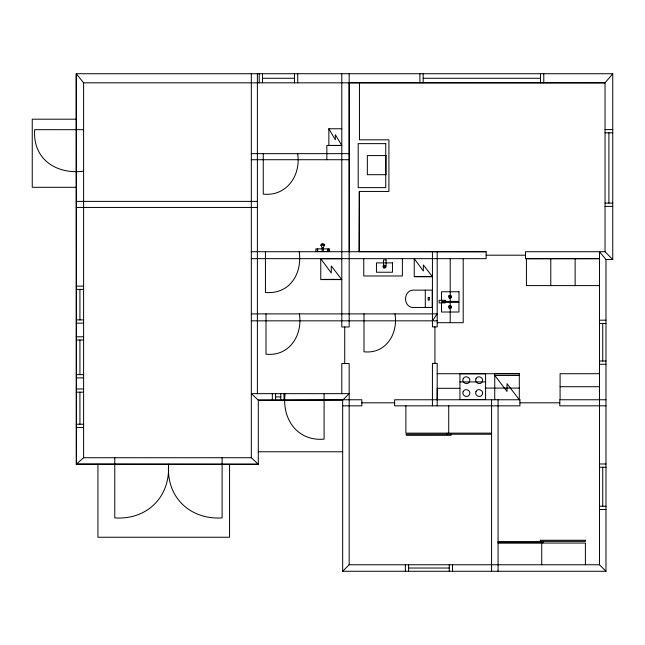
<?xml version="1.0" encoding="UTF-8"?>
<svg xmlns="http://www.w3.org/2000/svg" width="645" height="645" viewBox="0 0 645 645"><rect width="100%" height="100%" fill="white"/><g stroke="black" fill="none" stroke-linecap="round" stroke-linejoin="round"><path stroke-width="0.97" d="M342.664 399.763L258.306 400.158L342.664 400.158L349.163 393.66L251.316 393.66L258.306 400.158L258.306 464.239L76.473 464.037L76.247 73.724L612.75 73.724L612.75 259.524L605.978 259.524L599.479 251.727L599.479 564.77L605.978 571.268L342.664 571.268L342.664 399.763L361.837 399.763L361.837 405.834L342.664 405.834M251.316 258.661L486.145 258.661L486.145 251.727L359.192 251.639L359.467 191.444M437.197 399.731L437.246 388.306L459.966 388.306M168.442 464.239C170.619 496.706 147.245 520.08 114.77 517.903L114.77 457.732M432.432 320.831L437.197 313.889L251.316 313.889M612.75 73.724L605.05 82.826L605.05 251.727L612.75 259.524M342.664 571.268L349.163 564.77L599.479 564.77M76.247 464.239L83.608 457.732L251.316 457.732L258.306 464.239L76.247 464.239L76.247 73.724L83.608 82.826L83.608 457.732M425.289 290.121L415.332 290.161C402.359 288.371 402.278 309.35 415.332 307.447L432.239 307.447L432.239 290.121L425.289 290.121L425.289 307.447M262.45 78.271L294.483 78.271M423.152 78.271L540.526 78.271M83.608 82.826L605.05 82.826L349.163 82.778L349.276 251.639M76.191 119.196L32.25 119.196L32.25 187.3L76.247 187.3M328.853 128.766L335.327 139.796L335.327 134.708L341.802 145.439L328.853 145.439L328.853 128.766L341.802 128.766M83.608 129.677L34.685 129.669C32.54 159.178 56.317 174.618 83.608 171.231M605.05 129.589L612.75 129.589M605.05 132.83L612.75 132.83M341.794 145.448L326.854 145.448L326.854 159.718M251.316 153.655L349.163 153.655M251.316 159.718L349.163 159.718M76.247 201.385L257.387 201.385M605.05 203.119L612.75 203.119M605.05 206.368L612.75 206.368M76.247 207.448L257.387 207.448M322.145 248.051L323.322 248.051M322.145 248.873L315.865 248.873L315.865 251.518L329.563 251.518L329.563 248.873L323.322 248.873M251.316 251.727L486.145 251.727M605.05 251.727L525.49 251.727L525.49 258.661L599.479 258.661L526.433 258.726L526.433 285.598L599.479 285.598M486.145 255.202L525.49 255.202M320.758 258.734L331.28 272.988L331.28 265.966L341.802 279.591L320.758 279.591L320.758 258.734L341.802 258.734M415.057 276.552L431.61 276.552M321.71 279.382L340.85 279.382M76.247 286.146L83.608 286.146M76.247 289.395L83.608 289.395M76.247 319.896L83.608 319.896M599.479 320.194L605.978 320.194M251.316 320.831L437.197 320.831M437.197 322.694L463.207 322.694L463.207 258.669M76.247 323.145L83.608 323.145M599.479 323.443L605.986 323.443M76.247 336.771L83.608 336.771M76.247 340.02L83.608 340.02M599.479 361.015L605.986 361.015M599.479 364.264L605.978 364.264M437.197 373.721L519.298 373.721L519.298 399.763L507.018 383.678L507.018 391.483L494.747 375.358M599.479 373.721L560.094 373.721L560.094 399.731M519.298 373.753L494.747 373.753L494.747 399.763M76.247 374.632L83.608 374.632M494.747 375.487L519.298 375.487M76.247 377.881L83.608 377.881M459.966 381.921L485.701 381.921M560.11 386.718L599.479 386.718M485.701 388.088L519.298 388.088M76.247 388.935L83.608 388.935M76.247 392.184L83.608 392.184M275.584 396.909L280.777 396.909M605.978 399.763L559.787 399.763L559.787 405.834L605.978 405.834M361.837 402.811L394.635 402.811M519.918 402.811L559.787 402.811M76.247 424.225L83.608 424.225M76.247 427.474L83.608 427.474M491.579 433.142L405.874 433.142L405.874 405.826M491.579 434.23L406.245 434.246L406.245 435.327L451.073 435.327L451.073 434.246M258.306 451.766L342.664 451.766M599.479 463.981L605.978 463.981M599.479 467.23L605.986 467.23M599.479 506.252L605.986 506.252M599.479 509.502L605.978 509.502M498.069 541.55L543.243 541.55L543.243 542.63L498.069 542.63M498.069 543.05L585.394 543.05L585.394 564.738M408.608 568.027L449.251 568.027M168.442 467.383C167.49 498.803 191.283 519.854 222.106 517.903L222.106 457.732M608.904 132.83L608.904 203.119M605.978 259.524L605.978 571.268M602.728 323.443L602.728 361.015M602.728 467.23L602.728 506.252M575.13 258.726L575.13 285.598M550.782 258.726L550.782 285.598M543.775 73.724L543.775 82.826M541.736 543.05L541.727 564.738M540.526 73.724L540.526 82.826M498.069 399.763L498.069 571.268M491.579 399.763L491.579 571.268M452.508 564.77L452.508 571.268M450.21 258.718L450.21 322.694M449.251 564.77L449.251 571.276M448.726 405.826L448.726 433.142M446.735 433.142L446.735 434.23M437.197 251.727L437.197 326.886L432.432 326.886L432.432 251.727M437.197 405.834L437.197 363.369L432.432 363.369L432.432 405.834M434.932 326.886L434.932 363.369M423.152 73.724L423.152 82.826M419.895 73.724L419.895 82.826M408.608 564.77L408.608 571.276M405.358 564.77L405.358 571.268M402.383 258.669L402.383 275.979L363.756 275.979L363.756 258.669M394.974 313.889C398.296 333.723 385.984 354.169 363.998 351.799L363.998 313.889M359.467 82.778L359.467 139.82L388.919 139.82L388.919 191.444L359.192 191.444L359.192 251.639M349.163 73.724L349.163 326.983L341.794 326.983L341.794 73.724M349.163 564.77L349.163 363.554L341.794 363.554L341.794 393.66M344.72 326.983L344.72 363.554M328.176 248.873L328.176 251.518M324.088 393.66L324.088 439.14C297.127 441.503 281.672 418.669 285.106 393.66M323.322 251.518L323.322 247.785L324.508 245.019L324.338 244.334L322.871 243.713L321.823 243.802L320.96 245.019L322.145 247.785L322.145 251.518M317.34 248.873L317.292 251.518M299.369 313.889C302.876 335.134 289.379 356.701 266.006 354.186L266.006 313.889M299.24 251.727C302.424 273.73 289.581 294.612 265.442 292.467L265.442 251.727M297.732 73.724L297.732 82.826M297.651 153.655C301.086 175.303 286.743 196.62 263.257 194.121L263.257 153.655M294.483 73.724L294.483 82.826M284.026 393.66L284.026 400.158M280.777 393.652L280.777 400.158M275.584 393.652L275.584 400.158M272.335 393.66L272.335 400.158M262.45 73.724L262.45 82.826M259.201 73.724L259.201 82.826M257.387 73.724L257.387 393.66M251.316 73.724L251.316 457.732M229.564 464.36L229.564 537.245L97.935 537.245L97.935 464.239M79.924 289.395L79.924 319.896M79.924 340.02L79.924 374.632M79.924 392.184L79.924 424.225M463.142 378.841C461.304 382.791 467.915 385.791 469.536 381.542C471.382 377.599 464.763 374.584 463.142 378.841M463.142 391.7C461.304 395.651 467.915 398.65 469.536 394.401C471.382 390.451 464.763 387.443 463.142 391.7M475.946 378.841C474.099 382.791 480.719 385.791 482.339 381.542C484.185 377.591 477.566 374.592 475.946 378.841M475.946 391.7C474.107 395.651 480.719 398.65 482.339 394.401C484.185 390.451 477.566 387.443 475.946 391.7M449.001 295.684L448.565 296.49L449.001 297.837L449.815 298.28L451.153 297.837L451.597 297.031L451.153 295.684L450.347 295.241L449.001 295.684M449.001 305.98L448.565 306.786L449.001 308.125L449.815 308.568L451.153 308.125L451.597 307.318L451.153 305.98L450.347 305.536L449.001 305.98M383.388 265.587L382.945 266.393L383.388 267.731L384.194 268.183L385.533 267.731L385.976 266.925L385.533 265.587L384.726 265.143L383.388 265.587M383.848 266.046L383.848 267.272L385.073 267.272L385.073 266.046L383.848 266.046M449.468 296.144L449.468 297.369L450.694 297.369L450.694 296.144L449.468 296.144M449.468 306.44L449.468 307.665L450.694 307.665L450.694 306.44L449.468 306.44M321 245.076C327.741 246.495 322.952 242.762 321 245.076M327.636 250.381C326.854 249.712 328.982 250.163 327.636 250.381M317.469 250.123C317.501 250.841 318.638 249.696 317.469 250.123M385.75 143.633L358.193 143.633L358.193 187.622L385.75 187.622L385.75 143.633M385.976 155.582L367.344 155.582L367.344 174.69L385.976 174.69L385.976 155.582M386.105 259.927L383.501 259.927L383.501 265.99L386.105 265.99L386.105 259.927M392.466 262.886L376.454 262.886L376.454 272.238L392.466 272.238L392.466 262.886M432.432 276.729L414.243 276.729L414.243 258.677L423.338 271.013L423.338 264.934L432.432 276.729M458.998 291.766L441.543 291.766L441.543 301.384L458.998 301.384L458.998 291.766M429.344 297.409L428.175 297.409L428.175 300.159L429.344 300.159L429.344 297.409M445.211 300.304L439.148 300.304L439.148 302.9L445.211 302.9L445.211 300.304M458.95 302.392L441.494 302.392L441.494 312.019L458.95 312.019L458.95 302.392M485.596 373.761L459.933 373.761L459.933 399.529L485.596 399.529L485.596 373.761M519.918 399.763L394.635 399.763L394.635 405.834L519.918 405.834L519.918 399.763M585.483 540.26L540.308 540.26L540.308 541.349L585.483 541.349L585.483 540.26"/></g></svg>
